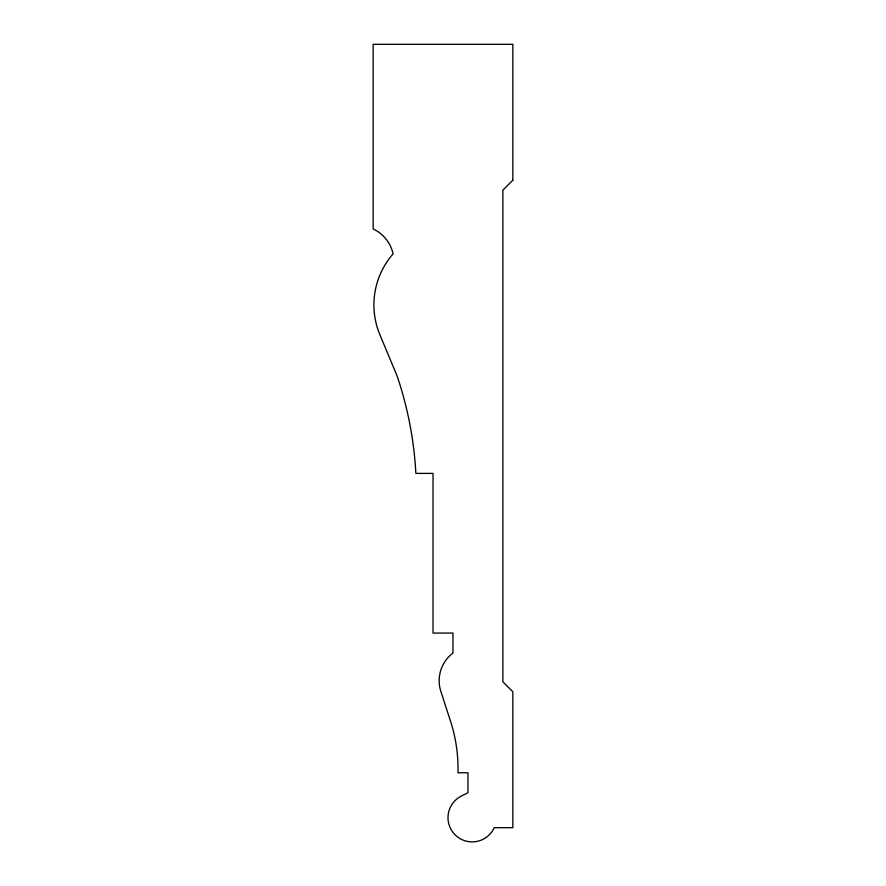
<?xml version="1.0" encoding="UTF-8"?>
<svg xmlns="http://www.w3.org/2000/svg" width="886" height="886" viewBox="0 0 886 886"><rect width="100%" height="100%" fill="white"/><g stroke="black" fill="none" stroke-linecap="round" stroke-linejoin="round"><path stroke-width="1.33" d="M512.85 180.19L502.871 190.169L502.871 681.799L512.85 691.778L512.85 827.668L494.255 827.668A24.21 24.21 0 0 1 455.426 835.144A24.21 24.21 0 0 1 461.362 796.038L467.952 792.737L467.952 772.78L457.973 772.78A154.618 154.618 0 0 0 451.495 724.216L441.283 692.697A34.742 34.742 0 0 1 452.979 653.026L452.979 633.069L433.021 633.069L433.021 473.401L415.866 473.401A364.855 364.855 0 0 0 397.194 376.196L379.817 334.576A77.47 77.47 0 0 1 393.107 253.861A36.315 36.315 0 0 0 373.15 228.92L373.15 44.3L512.85 44.3L512.85 180.19"/></g></svg>
